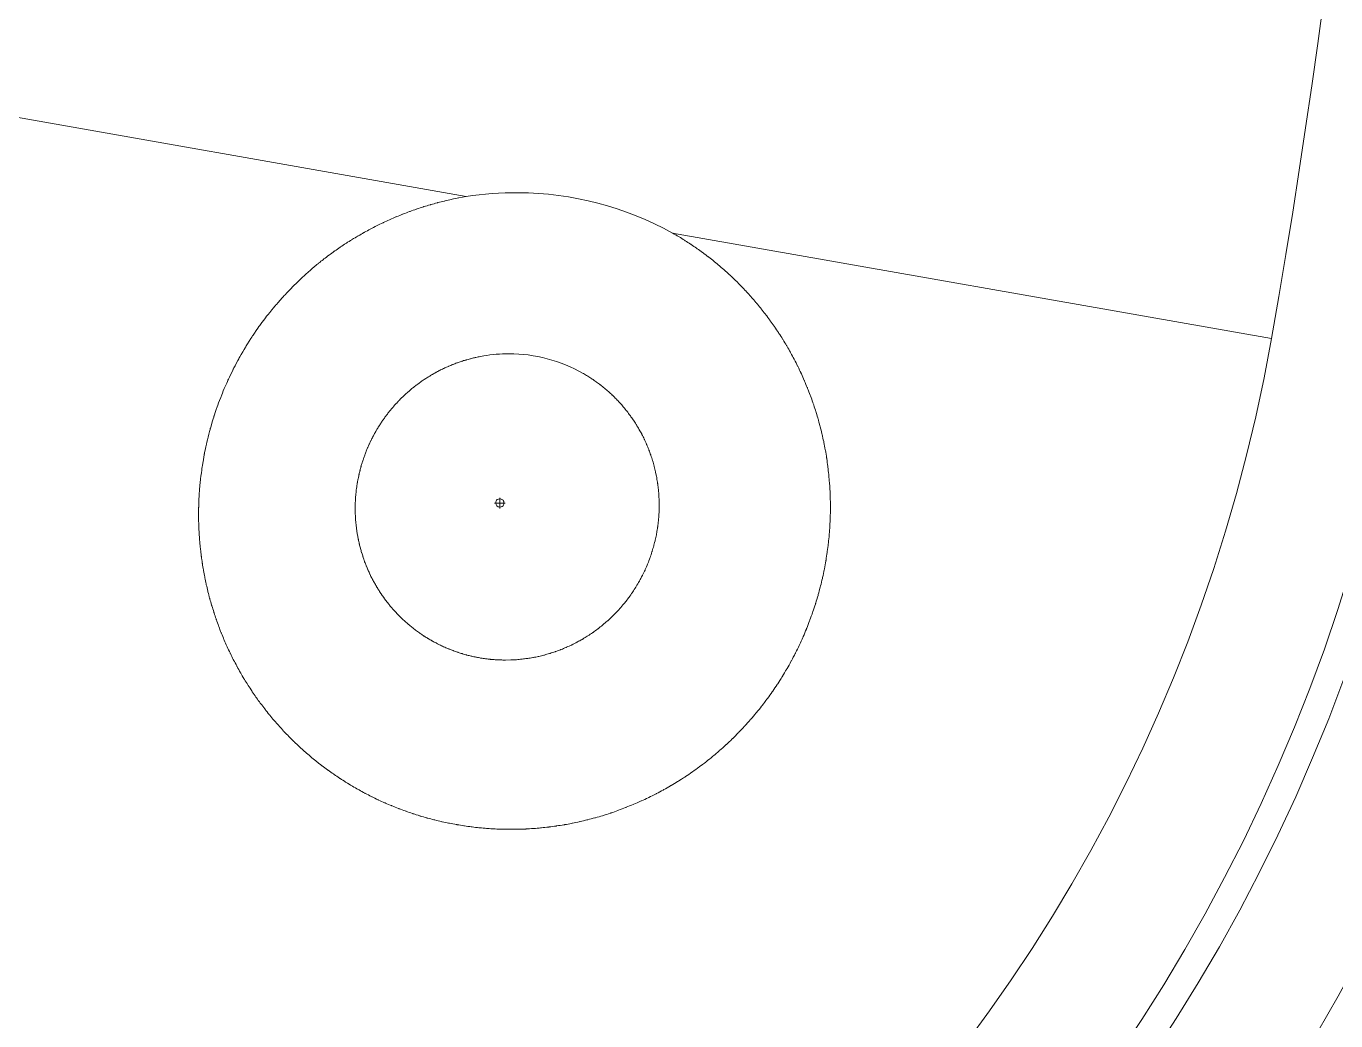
# Model space of a CAD drawing. Header units: millimetres. Extents: x 206 to 837, y 40 to 323.
# Drawn here: x 690.54598 to 690.57664, y 267.9935 to 268.01678 of the extents above; entities that cross this region are included whole.
import ezdxf

# ---------------------------------------------------------------- set-up
doc = ezdxf.new("R2010")
doc.units = ezdxf.units.MM
doc.layers.add('I-ARQ', color=8, linetype='Continuous', lineweight=0)

msp = doc.modelspace()

# ---------------------------------------------------------------- linework, layer by layer
at = {"layer": 'I-ARQ', "lineweight": 5}
for points in [[(690.575138, 268.072967), (690.578842, 268.051963), (690.578842, 268.030472), (690.575138, 268.009467)], [(690.556281, 268.012792), (690.556281, 268.012792), (690.544419, 268.014883), (690.544419, 268.014883)], [(690.556281, 268.012792), (690.556686, 268.012855), (690.557096, 268.012885), (690.557505, 268.012883)], [(690.557505, 268.012883), (690.558769, 268.012875), (690.560009, 268.012552), (690.561114, 268.011939)], [(690.575138, 268.009467), (690.575138, 268.009467), (690.561114, 268.011939), (690.561114, 268.011939)], [(690.556695, 268.009064), (690.556891, 268.009096), (690.557088, 268.009113), (690.557286, 268.009113)], [(690.557286, 268.009113), (690.557895, 268.009113), (690.558493, 268.008955), (690.559022, 268.008653)], [(690.557072, 268.005494), (690.557072, 268.005494), (690.557072, 268.005744), (690.557072, 268.005744)], [(690.556948, 268.005619), (690.556948, 268.005619), (690.557197, 268.005619), (690.557197, 268.005619)]]:
    msp.add_open_spline(points, degree=3, dxfattribs=at)
for points, knots in [([(690.578896, 268.009343), (690.575339, 267.987582), (690.555674, 267.972195), (690.533695, 267.973979), (690.533695, 267.973979), (690.511717, 267.975763), (690.49479, 267.99412), (690.49479, 268.016171)], [0, 0, 0, 0, 0.5, 0.5, 0.5, 0.75, 1, 1, 1, 1]), ([(690.57815, 268.008936), (690.574399, 267.987661), (690.555009, 267.972783), (690.533489, 267.974666), (690.533489, 267.974666), (690.511969, 267.976549), (690.495457, 267.994567), (690.495457, 268.016171)], [0, 0, 0, 0, 0.5, 0.5, 0.5, 0.75, 1, 1, 1, 1]), ([(690.575138, 268.009467), (690.571661, 267.989755), (690.553696, 267.975969), (690.533755, 267.977714), (690.533755, 267.977714), (690.513816, 267.979458), (690.498516, 267.996154), (690.498516, 268.016171)], [0, 0, 0, 0, 0.5, 0.5, 0.5, 0.75, 1, 1, 1, 1]), ([(690.556281, 268.012792), (690.556281, 268.012792), (690.556112, 268.012762), (690.556112, 268.012762), (690.556112, 268.012762), (690.556112, 268.012762), (690.555944, 268.012727), (690.555944, 268.012727), (690.555944, 268.012727), (690.555944, 268.012727), (690.555777, 268.012688), (690.555777, 268.012688), (690.555777, 268.012688), (690.555777, 268.012688), (690.555611, 268.012647), (690.555611, 268.012647), (690.555611, 268.012647), (690.555611, 268.012647), (690.555447, 268.0126), (690.555447, 268.0126), (690.555447, 268.0126), (690.555447, 268.0126), (690.555283, 268.012552), (690.555283, 268.012552), (690.555283, 268.012552), (690.555283, 268.012552), (690.555122, 268.012498), (690.555122, 268.012498), (690.555122, 268.012498), (690.555122, 268.012498), (690.554961, 268.012441), (690.554961, 268.012441), (690.554961, 268.012441), (690.554961, 268.012441), (690.554802, 268.012381), (690.554802, 268.012381), (690.554802, 268.012381), (690.554802, 268.012381), (690.554645, 268.012318), (690.554645, 268.012318), (690.554645, 268.012318), (690.554645, 268.012318), (690.554491, 268.012251), (690.554491, 268.012251), (690.554491, 268.012251), (690.554491, 268.012251), (690.554338, 268.01218), (690.554338, 268.01218), (690.554338, 268.01218), (690.554338, 268.01218), (690.554188, 268.012107), (690.554188, 268.012107), (690.554188, 268.012107), (690.554188, 268.012107), (690.55404, 268.012031), (690.55404, 268.012031), (690.55404, 268.012031), (690.55404, 268.012031), (690.553894, 268.011952), (690.553894, 268.011952), (690.553894, 268.011952), (690.553894, 268.011952), (690.553751, 268.011869), (690.553751, 268.011869), (690.553751, 268.011869), (690.553751, 268.011869), (690.553609, 268.011785), (690.553609, 268.011785), (690.553609, 268.011785), (690.553609, 268.011785), (690.553471, 268.011697), (690.553471, 268.011697), (690.553471, 268.011697), (690.553471, 268.011697), (690.553335, 268.011607), (690.553335, 268.011607), (690.553335, 268.011607), (690.553335, 268.011607), (690.553202, 268.011514), (690.553202, 268.011514), (690.553202, 268.011514), (690.553202, 268.011514), (690.553073, 268.01142), (690.553073, 268.01142), (690.553073, 268.01142), (690.553073, 268.01142), (690.552945, 268.011323), (690.552945, 268.011323), (690.552945, 268.011323), (690.552945, 268.011323), (690.55282, 268.011224), (690.55282, 268.011224), (690.55282, 268.011224), (690.55282, 268.011224), (690.552698, 268.011123), (690.552698, 268.011123), (690.552698, 268.011123), (690.552698, 268.011123), (690.552463, 268.010914), (690.552463, 268.010914), (690.552463, 268.010914), (690.552463, 268.010914), (690.552239, 268.010699), (690.552239, 268.010699), (690.552239, 268.010699), (690.552239, 268.010699), (690.552026, 268.010477), (690.552026, 268.010477), (690.552026, 268.010477), (690.552026, 268.010477), (690.551824, 268.010249), (690.551824, 268.010249), (690.551824, 268.010249), (690.551824, 268.010249), (690.551633, 268.010014), (690.551633, 268.010014), (690.551633, 268.010014), (690.551633, 268.010014), (690.551452, 268.009775), (690.551452, 268.009775), (690.551452, 268.009775), (690.551452, 268.009775), (690.551282, 268.009529), (690.551282, 268.009529), (690.551282, 268.009529), (690.551282, 268.009529), (690.551123, 268.009277), (690.551123, 268.009277), (690.551123, 268.009277), (690.551123, 268.009277), (690.550974, 268.009021), (690.550974, 268.009021), (690.550974, 268.009021), (690.550974, 268.009021), (690.550836, 268.00876), (690.550836, 268.00876), (690.550836, 268.00876), (690.550836, 268.00876), (690.550707, 268.008493), (690.550707, 268.008493), (690.550707, 268.008493), (690.550707, 268.008493), (690.550589, 268.008221), (690.550589, 268.008221), (690.550589, 268.008221), (690.550589, 268.008221), (690.550481, 268.007943), (690.550481, 268.007943), (690.550481, 268.007943), (690.550481, 268.007943), (690.550383, 268.007659), (690.550383, 268.007659), (690.550383, 268.007659), (690.550383, 268.007659), (690.550296, 268.00737), (690.550296, 268.00737), (690.550296, 268.00737), (690.550296, 268.00737), (690.55022, 268.007075), (690.55022, 268.007075), (690.55022, 268.007075), (690.55022, 268.007075), (690.550156, 268.006775), (690.550156, 268.006775), (690.550156, 268.006775), (690.550156, 268.006775), (690.550104, 268.006469), (690.550104, 268.006469), (690.550104, 268.006469), (690.550104, 268.006469), (690.550064, 268.006157), (690.550064, 268.006157), (690.550064, 268.006157), (690.550064, 268.006157), (690.550048, 268.005999), (690.550048, 268.005999), (690.550048, 268.005999), (690.550048, 268.005999), (690.550036, 268.005841), (690.550036, 268.005841), (690.550036, 268.005841), (690.550036, 268.005841), (690.550027, 268.005681), (690.550027, 268.005681), (690.550027, 268.005681), (690.550027, 268.005681), (690.550022, 268.00552), (690.550022, 268.00552), (690.550022, 268.00552), (690.550022, 268.00552), (690.55002, 268.005358), (690.55002, 268.005358), (690.55002, 268.005358), (690.55002, 268.005358), (690.550021, 268.005195), (690.550021, 268.005195), (690.550021, 268.005195), (690.550021, 268.005195), (690.550027, 268.005032), (690.550027, 268.005032), (690.550027, 268.005032), (690.550027, 268.005032), (690.550035, 268.004868), (690.550035, 268.004868), (690.550035, 268.004868), (690.550035, 268.004868), (690.550048, 268.004703), (690.550048, 268.004703), (690.550048, 268.004703), (690.550048, 268.004703), (690.550064, 268.004539), (690.550064, 268.004539), (690.550064, 268.004539), (690.550064, 268.004539), (690.550084, 268.004373), (690.550084, 268.004373), (690.550084, 268.004373), (690.550084, 268.004373), (690.550107, 268.004207), (690.550107, 268.004207), (690.550107, 268.004207), (690.550107, 268.004207), (690.550135, 268.004041), (690.550135, 268.004041), (690.550135, 268.004041), (690.550135, 268.004041), (690.550166, 268.003876), (690.550166, 268.003876), (690.550166, 268.003876), (690.550166, 268.003876), (690.5502, 268.00371), (690.5502, 268.00371), (690.5502, 268.00371), (690.5502, 268.00371), (690.550239, 268.003545), (690.550239, 268.003545), (690.550239, 268.003545), (690.550239, 268.003545), (690.550283, 268.00338), (690.550283, 268.00338), (690.550283, 268.00338), (690.550283, 268.00338), (690.55033, 268.003217), (690.55033, 268.003217), (690.55033, 268.003217), (690.55033, 268.003217), (690.55038, 268.003053), (690.55038, 268.003053), (690.55038, 268.003053), (690.55038, 268.003053), (690.550434, 268.002892), (690.550434, 268.002892), (690.550434, 268.002892), (690.550434, 268.002892), (690.550492, 268.00273), (690.550492, 268.00273), (690.550492, 268.00273), (690.550492, 268.00273), (690.550554, 268.00257), (690.550554, 268.00257), (690.550554, 268.00257), (690.550554, 268.00257), (690.55062, 268.002412), (690.55062, 268.002412), (690.55062, 268.002412), (690.55062, 268.002412), (690.550689, 268.002255), (690.550689, 268.002255), (690.550689, 268.002255), (690.550689, 268.002255), (690.550762, 268.002099), (690.550762, 268.002099), (690.550762, 268.002099), (690.550762, 268.002099), (690.550838, 268.001946), (690.550838, 268.001946), (690.550838, 268.001946), (690.550838, 268.001946), (690.550919, 268.001794), (690.550919, 268.001794), (690.550919, 268.001794), (690.550919, 268.001794), (690.551003, 268.001644), (690.551003, 268.001644), (690.551003, 268.001644), (690.551003, 268.001644), (690.55109, 268.001496), (690.55109, 268.001496), (690.55109, 268.001496), (690.55109, 268.001496), (690.551181, 268.00135), (690.551181, 268.00135), (690.551181, 268.00135), (690.551181, 268.00135), (690.551274, 268.001207), (690.551274, 268.001207), (690.551274, 268.001207), (690.551274, 268.001207), (690.551371, 268.001065), (690.551371, 268.001065), (690.551371, 268.001065), (690.551371, 268.001065), (690.551472, 268.000926), (690.551472, 268.000926), (690.551472, 268.000926), (690.551472, 268.000926), (690.551576, 268.000791), (690.551576, 268.000791), (690.551576, 268.000791), (690.551576, 268.000791), (690.551683, 268.000656), (690.551683, 268.000656), (690.551683, 268.000656), (690.551683, 268.000656), (690.551792, 268.000525), (690.551792, 268.000525), (690.551792, 268.000525), (690.551792, 268.000525), (690.551905, 268.000397), (690.551905, 268.000397), (690.551905, 268.000397), (690.551905, 268.000397), (690.552021, 268.00027), (690.552021, 268.00027), (690.552021, 268.00027), (690.552021, 268.00027), (690.55214, 268.000147), (690.55214, 268.000147), (690.55214, 268.000147), (690.55214, 268.000147), (690.552262, 268.000027), (690.552262, 268.000027), (690.552262, 268.000027), (690.552262, 268.000027), (690.552385, 267.999909), (690.552385, 267.999909), (690.552385, 267.999909), (690.552385, 267.999909), (690.552513, 267.999795), (690.552513, 267.999795), (690.552513, 267.999795), (690.552513, 267.999795), (690.552642, 267.999683), (690.552642, 267.999683), (690.552642, 267.999683), (690.552642, 267.999683), (690.552775, 267.999574), (690.552775, 267.999574), (690.552775, 267.999574), (690.552775, 267.999574), (690.552909, 267.99947), (690.552909, 267.99947), (690.552909, 267.99947), (690.552909, 267.99947), (690.553047, 267.999367), (690.553047, 267.999367), (690.553047, 267.999367), (690.553047, 267.999367), (690.553187, 267.999268), (690.553187, 267.999268), (690.553187, 267.999268), (690.553187, 267.999268), (690.553329, 267.999172), (690.553329, 267.999172), (690.553329, 267.999172), (690.553329, 267.999172), (690.553473, 267.99908), (690.553473, 267.99908), (690.553473, 267.99908), (690.553473, 267.99908), (690.55362, 267.998991), (690.55362, 267.998991), (690.55362, 267.998991), (690.55362, 267.998991), (690.553771, 267.998905), (690.553771, 267.998905), (690.553771, 267.998905), (690.553771, 267.998905), (690.553922, 267.998823), (690.553922, 267.998823), (690.553922, 267.998823), (690.553922, 267.998823), (690.554076, 267.998744), (690.554076, 267.998744), (690.554076, 267.998744), (690.554076, 267.998744), (690.55423, 267.998668), (690.55423, 267.998668), (690.55423, 267.998668), (690.55423, 267.998668), (690.554388, 267.998597), (690.554388, 267.998597), (690.554388, 267.998597), (690.554388, 267.998597), (690.554547, 267.998529), (690.554547, 267.998529), (690.554547, 267.998529), (690.554547, 267.998529), (690.55471, 267.998465), (690.55471, 267.998465), (690.55471, 267.998465), (690.55471, 267.998465), (690.554872, 267.998405), (690.554872, 267.998405), (690.554872, 267.998405), (690.554872, 267.998405), (690.555038, 267.998348), (690.555038, 267.998348), (690.555038, 267.998348), (690.555038, 267.998348), (690.555205, 267.998294), (690.555205, 267.998294), (690.555205, 267.998294), (690.555205, 267.998294), (690.555374, 267.998245), (690.555374, 267.998245), (690.555374, 267.998245), (690.555374, 267.998245), (690.555545, 267.998201), (690.555545, 267.998201), (690.555545, 267.998201), (690.555545, 267.998201), (690.555716, 267.99816), (690.555716, 267.99816), (690.555716, 267.99816), (690.555716, 267.99816), (690.555889, 267.998123), (690.555889, 267.998123), (690.555889, 267.998123), (690.555889, 267.998123), (690.556065, 267.99809), (690.556065, 267.99809), (690.556065, 267.99809), (690.556065, 267.99809), (690.556241, 267.998061), (690.556241, 267.998061), (690.556241, 267.998061), (690.556241, 267.998061), (690.556419, 267.998036), (690.556419, 267.998036), (690.556419, 267.998036), (690.556419, 267.998036), (690.556597, 267.998016), (690.556597, 267.998016), (690.556597, 267.998016), (690.556597, 267.998016), (690.556778, 267.998001), (690.556778, 267.998001), (690.556778, 267.998001), (690.556778, 267.998001), (690.556959, 267.997989), (690.556959, 267.997989), (690.556959, 267.997989), (690.556959, 267.997989), (690.557141, 267.997983), (690.557141, 267.997983), (690.557141, 267.997983), (690.557141, 267.997983), (690.557324, 267.997981), (690.557324, 267.997981)], [0, 0, 0, 0, 0.008696, 0.008696, 0.008696, 0.013043, 0.017391, 0.017391, 0.017391, 0.021739, 0.026087, 0.026087, 0.026087, 0.030435, 0.034783, 0.034783, 0.034783, 0.03913, 0.043478, 0.043478, 0.043478, 0.047826, 0.052174, 0.052174, 0.052174, 0.056522, 0.06087, 0.06087, 0.06087, 0.065217, 0.069565, 0.069565, 0.069565, 0.073913, 0.078261, 0.078261, 0.078261, 0.082609, 0.086957, 0.086957, 0.086957, 0.091304, 0.095652, 0.095652, 0.095652, 0.1, 0.104348, 0.104348, 0.104348, 0.108696, 0.113043, 0.113043, 0.113043, 0.117391, 0.121739, 0.121739, 0.121739, 0.126087, 0.130435, 0.130435, 0.130435, 0.134783, 0.13913, 0.13913, 0.13913, 0.143478, 0.147826, 0.147826, 0.147826, 0.152174, 0.156522, 0.156522, 0.156522, 0.16087, 0.165217, 0.165217, 0.165217, 0.169565, 0.173913, 0.173913, 0.173913, 0.178261, 0.182609, 0.182609, 0.182609, 0.186957, 0.191304, 0.191304, 0.191304, 0.195652, 0.2, 0.2, 0.2, 0.204348, 0.208696, 0.208696, 0.208696, 0.213043, 0.217391, 0.217391, 0.217391, 0.221739, 0.226087, 0.226087, 0.226087, 0.230435, 0.234783, 0.234783, 0.234783, 0.23913, 0.243478, 0.243478, 0.243478, 0.247826, 0.252174, 0.252174, 0.252174, 0.256522, 0.26087, 0.26087, 0.26087, 0.265217, 0.269565, 0.269565, 0.269565, 0.273913, 0.278261, 0.278261, 0.278261, 0.282609, 0.286957, 0.286957, 0.286957, 0.291304, 0.295652, 0.295652, 0.295652, 0.3, 0.304348, 0.304348, 0.304348, 0.308696, 0.313043, 0.313043, 0.313043, 0.317391, 0.321739, 0.321739, 0.321739, 0.326087, 0.330435, 0.330435, 0.330435, 0.334783, 0.33913, 0.33913, 0.33913, 0.343478, 0.347826, 0.347826, 0.347826, 0.352174, 0.356522, 0.356522, 0.356522, 0.36087, 0.365217, 0.365217, 0.365217, 0.369565, 0.373913, 0.373913, 0.373913, 0.378261, 0.382609, 0.382609, 0.382609, 0.386957, 0.391304, 0.391304, 0.391304, 0.395652, 0.4, 0.4, 0.4, 0.404348, 0.408696, 0.408696, 0.408696, 0.413043, 0.417391, 0.417391, 0.417391, 0.421739, 0.426087, 0.426087, 0.426087, 0.430435, 0.434783, 0.434783, 0.434783, 0.43913, 0.443478, 0.443478, 0.443478, 0.447826, 0.452174, 0.452174, 0.452174, 0.456522, 0.46087, 0.46087, 0.46087, 0.465217, 0.469565, 0.469565, 0.469565, 0.473913, 0.478261, 0.478261, 0.478261, 0.482609, 0.486957, 0.486957, 0.486957, 0.491304, 0.495652, 0.495652, 0.495652, 0.5, 0.504348, 0.504348, 0.504348, 0.508696, 0.513043, 0.513043, 0.513043, 0.517391, 0.521739, 0.521739, 0.521739, 0.526087, 0.530435, 0.530435, 0.530435, 0.534783, 0.53913, 0.53913, 0.53913, 0.543478, 0.547826, 0.547826, 0.547826, 0.552174, 0.556522, 0.556522, 0.556522, 0.56087, 0.565217, 0.565217, 0.565217, 0.569565, 0.573913, 0.573913, 0.573913, 0.578261, 0.582609, 0.582609, 0.582609, 0.586957, 0.591304, 0.591304, 0.591304, 0.595652, 0.6, 0.6, 0.6, 0.604348, 0.608696, 0.608696, 0.608696, 0.613043, 0.617391, 0.617391, 0.617391, 0.621739, 0.626087, 0.626087, 0.626087, 0.630435, 0.634783, 0.634783, 0.634783, 0.63913, 0.643478, 0.643478, 0.643478, 0.647826, 0.652174, 0.652174, 0.652174, 0.656522, 0.66087, 0.66087, 0.66087, 0.665217, 0.669565, 0.669565, 0.669565, 0.673913, 0.678261, 0.678261, 0.678261, 0.682609, 0.686957, 0.686957, 0.686957, 0.691304, 0.695652, 0.695652, 0.695652, 0.7, 0.704348, 0.704348, 0.704348, 0.708696, 0.713043, 0.713043, 0.713043, 0.717391, 0.721739, 0.721739, 0.721739, 0.726087, 0.730435, 0.730435, 0.730435, 0.734783, 0.73913, 0.73913, 0.73913, 0.743478, 0.747826, 0.747826, 0.747826, 0.752174, 0.756522, 0.756522, 0.756522, 0.76087, 0.765217, 0.765217, 0.765217, 0.769565, 0.773913, 0.773913, 0.773913, 0.778261, 0.782609, 0.782609, 0.782609, 0.786957, 0.791304, 0.791304, 0.791304, 0.795652, 0.8, 0.8, 0.8, 0.804348, 0.808696, 0.808696, 0.808696, 0.813043, 0.817391, 0.817391, 0.817391, 0.821739, 0.826087, 0.826087, 0.826087, 0.830435, 0.834783, 0.834783, 0.834783, 0.83913, 0.843478, 0.843478, 0.843478, 0.847826, 0.852174, 0.852174, 0.852174, 0.856522, 0.86087, 0.86087, 0.86087, 0.865217, 0.869565, 0.869565, 0.869565, 0.873913, 0.878261, 0.878261, 0.878261, 0.882609, 0.886957, 0.886957, 0.886957, 0.891304, 0.895652, 0.895652, 0.895652, 0.9, 0.904348, 0.904348, 0.904348, 0.908696, 0.913043, 0.913043, 0.913043, 0.917391, 0.921739, 0.921739, 0.921739, 0.926087, 0.930435, 0.930435, 0.930435, 0.934783, 0.93913, 0.93913, 0.93913, 0.943478, 0.947826, 0.947826, 0.947826, 0.952174, 0.956522, 0.956522, 0.956522, 0.96087, 0.965217, 0.965217, 0.965217, 0.969565, 0.973913, 0.973913, 0.973913, 0.978261, 0.982609, 0.982609, 0.982609, 0.986957, 0.991304, 0.991304, 0.991304, 0.995652, 1, 1, 1, 1]), ([(690.557324, 267.997981), (690.557324, 267.997981), (690.557503, 267.997983), (690.557503, 267.997983), (690.557503, 267.997983), (690.557503, 267.997983), (690.557681, 267.997988), (690.557681, 267.997988), (690.557681, 267.997988), (690.557681, 267.997988), (690.557862, 267.998), (690.557862, 267.998), (690.557862, 267.998), (690.557862, 267.998), (690.558042, 267.998015), (690.558042, 267.998015), (690.558042, 267.998015), (690.558042, 267.998015), (690.558222, 267.998035), (690.558222, 267.998035), (690.558222, 267.998035), (690.558222, 267.998035), (690.558403, 267.99806), (690.558403, 267.99806), (690.558403, 267.99806), (690.558403, 267.99806), (690.558585, 267.998089), (690.558585, 267.998089), (690.558585, 267.998089), (690.558585, 267.998089), (690.558765, 267.998122), (690.558765, 267.998122), (690.558765, 267.998122), (690.558765, 267.998122), (690.558947, 267.998161), (690.558947, 267.998161), (690.558947, 267.998161), (690.558947, 267.998161), (690.559128, 267.998204), (690.559128, 267.998204), (690.559128, 267.998204), (690.559128, 267.998204), (690.559309, 267.998252), (690.559309, 267.998252), (690.559309, 267.998252), (690.559309, 267.998252), (690.55949, 267.998304), (690.55949, 267.998304), (690.55949, 267.998304), (690.55949, 267.998304), (690.55967, 267.998362), (690.55967, 267.998362), (690.55967, 267.998362), (690.55967, 267.998362), (690.559849, 267.998426), (690.559849, 267.998426), (690.559849, 267.998426), (690.559849, 267.998426), (690.560028, 267.998494), (690.560028, 267.998494), (690.560028, 267.998494), (690.560028, 267.998494), (690.560206, 267.998566), (690.560206, 267.998566), (690.560206, 267.998566), (690.560206, 267.998566), (690.560383, 267.998644), (690.560383, 267.998644), (690.560383, 267.998644), (690.560383, 267.998644), (690.560559, 267.998726), (690.560559, 267.998726), (690.560559, 267.998726), (690.560559, 267.998726), (690.560734, 267.998814), (690.560734, 267.998814), (690.560734, 267.998814), (690.560734, 267.998814), (690.560907, 267.998907), (690.560907, 267.998907), (690.560907, 267.998907), (690.560907, 267.998907), (690.561079, 267.999003), (690.561079, 267.999003), (690.561079, 267.999003), (690.561079, 267.999003), (690.561248, 267.999106), (690.561248, 267.999106), (690.561248, 267.999106), (690.561248, 267.999106), (690.561416, 267.999214), (690.561416, 267.999214), (690.561416, 267.999214), (690.561416, 267.999214), (690.561582, 267.999326), (690.561582, 267.999326), (690.561582, 267.999326), (690.561582, 267.999326), (690.561745, 267.999444), (690.561745, 267.999444), (690.561745, 267.999444), (690.561745, 267.999444), (690.561906, 267.999566), (690.561906, 267.999566), (690.561906, 267.999566), (690.561906, 267.999566), (690.562064, 267.999693), (690.562064, 267.999693), (690.562064, 267.999693), (690.562064, 267.999693), (690.56222, 267.999826), (690.56222, 267.999826), (690.56222, 267.999826), (690.56222, 267.999826), (690.562372, 267.999963), (690.562372, 267.999963), (690.562372, 267.999963), (690.562372, 267.999963), (690.56252, 268.000103), (690.56252, 268.000103), (690.56252, 268.000103), (690.56252, 268.000103), (690.562666, 268.000249), (690.562666, 268.000249), (690.562666, 268.000249), (690.562666, 268.000249), (690.562808, 268.000399), (690.562808, 268.000399), (690.562808, 268.000399), (690.562808, 268.000399), (690.562946, 268.000554), (690.562946, 268.000554), (690.562946, 268.000554), (690.562946, 268.000554), (690.563081, 268.000712), (690.563081, 268.000712), (690.563081, 268.000712), (690.563081, 268.000712), (690.563211, 268.000874), (690.563211, 268.000874), (690.563211, 268.000874), (690.563211, 268.000874), (690.563337, 268.00104), (690.563337, 268.00104), (690.563337, 268.00104), (690.563337, 268.00104), (690.563458, 268.00121), (690.563458, 268.00121), (690.563458, 268.00121), (690.563458, 268.00121), (690.563575, 268.001383), (690.563575, 268.001383), (690.563575, 268.001383), (690.563575, 268.001383), (690.563687, 268.00156), (690.563687, 268.00156), (690.563687, 268.00156), (690.563687, 268.00156), (690.563794, 268.00174), (690.563794, 268.00174), (690.563794, 268.00174), (690.563794, 268.00174), (690.563897, 268.001922), (690.563897, 268.001922), (690.563897, 268.001922), (690.563897, 268.001922), (690.563995, 268.002108), (690.563995, 268.002108), (690.563995, 268.002108), (690.563995, 268.002108), (690.564087, 268.002296), (690.564087, 268.002296), (690.564087, 268.002296), (690.564087, 268.002296), (690.564174, 268.002488), (690.564174, 268.002488), (690.564174, 268.002488), (690.564174, 268.002488), (690.564255, 268.00268), (690.564255, 268.00268), (690.564255, 268.00268), (690.564255, 268.00268), (690.564331, 268.002876), (690.564331, 268.002876), (690.564331, 268.002876), (690.564331, 268.002876), (690.564402, 268.003072), (690.564402, 268.003072), (690.564402, 268.003072), (690.564402, 268.003072), (690.564466, 268.00327), (690.564466, 268.00327), (690.564466, 268.00327), (690.564466, 268.00327), (690.564527, 268.003469), (690.564527, 268.003469), (690.564527, 268.003469), (690.564527, 268.003469), (690.56458, 268.003671), (690.56458, 268.003671), (690.56458, 268.003671), (690.56458, 268.003671), (690.564628, 268.003872), (690.564628, 268.003872), (690.564628, 268.003872), (690.564628, 268.003872), (690.564671, 268.004074), (690.564671, 268.004074), (690.564671, 268.004074), (690.564671, 268.004074), (690.564708, 268.004276), (690.564708, 268.004276), (690.564708, 268.004276), (690.564708, 268.004276), (690.564739, 268.004479), (690.564739, 268.004479), (690.564739, 268.004479), (690.564739, 268.004479), (690.564765, 268.004681), (690.564765, 268.004681), (690.564765, 268.004681), (690.564765, 268.004681), (690.564785, 268.004884), (690.564785, 268.004884), (690.564785, 268.004884), (690.564785, 268.004884), (690.564799, 268.005086), (690.564799, 268.005086), (690.564799, 268.005086), (690.564799, 268.005086), (690.564808, 268.005288), (690.564808, 268.005288), (690.564808, 268.005288), (690.564808, 268.005288), (690.564813, 268.005488), (690.564813, 268.005488), (690.564813, 268.005488), (690.564813, 268.005488), (690.56481, 268.005688), (690.56481, 268.005688), (690.56481, 268.005688), (690.56481, 268.005688), (690.564804, 268.005888), (690.564804, 268.005888), (690.564804, 268.005888), (690.564804, 268.005888), (690.564791, 268.006086), (690.564791, 268.006086), (690.564791, 268.006086), (690.564791, 268.006086), (690.564774, 268.006282), (690.564774, 268.006282), (690.564774, 268.006282), (690.564774, 268.006282), (690.564751, 268.006476), (690.564751, 268.006476), (690.564751, 268.006476), (690.564751, 268.006476), (690.564725, 268.006669), (690.564725, 268.006669), (690.564725, 268.006669), (690.564725, 268.006669), (690.564692, 268.006861), (690.564692, 268.006861), (690.564692, 268.006861), (690.564692, 268.006861), (690.564656, 268.007049), (690.564656, 268.007049), (690.564656, 268.007049), (690.564656, 268.007049), (690.564614, 268.007238), (690.564614, 268.007238), (690.564614, 268.007238), (690.564614, 268.007238), (690.564568, 268.007422), (690.564568, 268.007422), (690.564568, 268.007422), (690.564568, 268.007422), (690.564518, 268.007606), (690.564518, 268.007606), (690.564518, 268.007606), (690.564518, 268.007606), (690.564463, 268.007786), (690.564463, 268.007786), (690.564463, 268.007786), (690.564463, 268.007786), (690.564404, 268.007965), (690.564404, 268.007965), (690.564404, 268.007965), (690.564404, 268.007965), (690.564341, 268.008141), (690.564341, 268.008141), (690.564341, 268.008141), (690.564341, 268.008141), (690.564273, 268.008315), (690.564273, 268.008315), (690.564273, 268.008315), (690.564273, 268.008315), (690.564202, 268.008485), (690.564202, 268.008485), (690.564202, 268.008485), (690.564202, 268.008485), (690.564126, 268.008654), (690.564126, 268.008654), (690.564126, 268.008654), (690.564126, 268.008654), (690.564048, 268.008819), (690.564048, 268.008819), (690.564048, 268.008819), (690.564048, 268.008819), (690.563965, 268.008983), (690.563965, 268.008983), (690.563965, 268.008983), (690.563965, 268.008983), (690.563879, 268.009142), (690.563879, 268.009142), (690.563879, 268.009142), (690.563879, 268.009142), (690.563789, 268.009299), (690.563789, 268.009299), (690.563789, 268.009299), (690.563789, 268.009299), (690.563696, 268.009452), (690.563696, 268.009452), (690.563696, 268.009452), (690.563696, 268.009452), (690.5636, 268.009603), (690.5636, 268.009603), (690.5636, 268.009603), (690.5636, 268.009603), (690.5635, 268.00975), (690.5635, 268.00975), (690.5635, 268.00975), (690.5635, 268.00975), (690.563397, 268.009896), (690.563397, 268.009896), (690.563397, 268.009896), (690.563397, 268.009896), (690.563292, 268.010036), (690.563292, 268.010036), (690.563292, 268.010036), (690.563292, 268.010036), (690.563183, 268.010176), (690.563183, 268.010176), (690.563183, 268.010176), (690.563183, 268.010176), (690.563072, 268.01031), (690.563072, 268.01031), (690.563072, 268.01031), (690.563072, 268.01031), (690.562957, 268.010443), (690.562957, 268.010443), (690.562957, 268.010443), (690.562957, 268.010443), (690.562842, 268.010572), (690.562842, 268.010572), (690.562842, 268.010572), (690.562842, 268.010572), (690.562721, 268.010696), (690.562721, 268.010696), (690.562721, 268.010696), (690.562721, 268.010696), (690.5626, 268.010819), (690.5626, 268.010819), (690.5626, 268.010819), (690.5626, 268.010819), (690.562476, 268.010938), (690.562476, 268.010938), (690.562476, 268.010938), (690.562476, 268.010938), (690.562349, 268.011054), (690.562349, 268.011054), (690.562349, 268.011054), (690.562349, 268.011054), (690.56222, 268.011165), (690.56222, 268.011165), (690.56222, 268.011165), (690.56222, 268.011165), (690.562089, 268.011274), (690.562089, 268.011274), (690.562089, 268.011274), (690.562089, 268.011274), (690.561956, 268.01138), (690.561956, 268.01138), (690.561956, 268.01138), (690.561956, 268.01138), (690.56182, 268.011481), (690.56182, 268.011481), (690.56182, 268.011481), (690.56182, 268.011481), (690.561683, 268.01158), (690.561683, 268.01158), (690.561683, 268.01158), (690.561683, 268.01158), (690.561544, 268.011675), (690.561544, 268.011675), (690.561544, 268.011675), (690.561544, 268.011675), (690.561403, 268.011767), (690.561403, 268.011767), (690.561403, 268.011767), (690.561403, 268.011767), (690.561259, 268.011855), (690.561259, 268.011855), (690.561259, 268.011855), (690.561259, 268.011855), (690.561114, 268.011939), (690.561114, 268.011939)], [0, 0, 0, 0, 0.009804, 0.009804, 0.009804, 0.014706, 0.019608, 0.019608, 0.019608, 0.02451, 0.029412, 0.029412, 0.029412, 0.034314, 0.039216, 0.039216, 0.039216, 0.044118, 0.04902, 0.04902, 0.04902, 0.053922, 0.058824, 0.058824, 0.058824, 0.063725, 0.068627, 0.068627, 0.068627, 0.073529, 0.078431, 0.078431, 0.078431, 0.083333, 0.088235, 0.088235, 0.088235, 0.093137, 0.098039, 0.098039, 0.098039, 0.102941, 0.107843, 0.107843, 0.107843, 0.112745, 0.117647, 0.117647, 0.117647, 0.122549, 0.127451, 0.127451, 0.127451, 0.132353, 0.137255, 0.137255, 0.137255, 0.142157, 0.147059, 0.147059, 0.147059, 0.151961, 0.156863, 0.156863, 0.156863, 0.161765, 0.166667, 0.166667, 0.166667, 0.171569, 0.176471, 0.176471, 0.176471, 0.181373, 0.186275, 0.186275, 0.186275, 0.191176, 0.196078, 0.196078, 0.196078, 0.20098, 0.205882, 0.205882, 0.205882, 0.210784, 0.215686, 0.215686, 0.215686, 0.220588, 0.22549, 0.22549, 0.22549, 0.230392, 0.235294, 0.235294, 0.235294, 0.240196, 0.245098, 0.245098, 0.245098, 0.25, 0.254902, 0.254902, 0.254902, 0.259804, 0.264706, 0.264706, 0.264706, 0.269608, 0.27451, 0.27451, 0.27451, 0.279412, 0.284314, 0.284314, 0.284314, 0.289216, 0.294118, 0.294118, 0.294118, 0.29902, 0.303922, 0.303922, 0.303922, 0.308824, 0.313725, 0.313725, 0.313725, 0.318627, 0.323529, 0.323529, 0.323529, 0.328431, 0.333333, 0.333333, 0.333333, 0.338235, 0.343137, 0.343137, 0.343137, 0.348039, 0.352941, 0.352941, 0.352941, 0.357843, 0.362745, 0.362745, 0.362745, 0.367647, 0.372549, 0.372549, 0.372549, 0.377451, 0.382353, 0.382353, 0.382353, 0.387255, 0.392157, 0.392157, 0.392157, 0.397059, 0.401961, 0.401961, 0.401961, 0.406863, 0.411765, 0.411765, 0.411765, 0.416667, 0.421569, 0.421569, 0.421569, 0.426471, 0.431373, 0.431373, 0.431373, 0.436275, 0.441176, 0.441176, 0.441176, 0.446078, 0.45098, 0.45098, 0.45098, 0.455882, 0.460784, 0.460784, 0.460784, 0.465686, 0.470588, 0.470588, 0.470588, 0.47549, 0.480392, 0.480392, 0.480392, 0.485294, 0.490196, 0.490196, 0.490196, 0.495098, 0.5, 0.5, 0.5, 0.504902, 0.509804, 0.509804, 0.509804, 0.514706, 0.519608, 0.519608, 0.519608, 0.52451, 0.529412, 0.529412, 0.529412, 0.534314, 0.539216, 0.539216, 0.539216, 0.544118, 0.54902, 0.54902, 0.54902, 0.553922, 0.558824, 0.558824, 0.558824, 0.563725, 0.568627, 0.568627, 0.568627, 0.573529, 0.578431, 0.578431, 0.578431, 0.583333, 0.588235, 0.588235, 0.588235, 0.593137, 0.598039, 0.598039, 0.598039, 0.602941, 0.607843, 0.607843, 0.607843, 0.612745, 0.617647, 0.617647, 0.617647, 0.622549, 0.627451, 0.627451, 0.627451, 0.632353, 0.637255, 0.637255, 0.637255, 0.642157, 0.647059, 0.647059, 0.647059, 0.651961, 0.656863, 0.656863, 0.656863, 0.661765, 0.666667, 0.666667, 0.666667, 0.671569, 0.676471, 0.676471, 0.676471, 0.681373, 0.686275, 0.686275, 0.686275, 0.691176, 0.696078, 0.696078, 0.696078, 0.70098, 0.705882, 0.705882, 0.705882, 0.710784, 0.715686, 0.715686, 0.715686, 0.720588, 0.72549, 0.72549, 0.72549, 0.730392, 0.735294, 0.735294, 0.735294, 0.740196, 0.745098, 0.745098, 0.745098, 0.75, 0.754902, 0.754902, 0.754902, 0.759804, 0.764706, 0.764706, 0.764706, 0.769608, 0.77451, 0.77451, 0.77451, 0.779412, 0.784314, 0.784314, 0.784314, 0.789216, 0.794118, 0.794118, 0.794118, 0.79902, 0.803922, 0.803922, 0.803922, 0.808824, 0.813725, 0.813725, 0.813725, 0.818627, 0.823529, 0.823529, 0.823529, 0.828431, 0.833333, 0.833333, 0.833333, 0.838235, 0.843137, 0.843137, 0.843137, 0.848039, 0.852941, 0.852941, 0.852941, 0.857843, 0.862745, 0.862745, 0.862745, 0.867647, 0.872549, 0.872549, 0.872549, 0.877451, 0.882353, 0.882353, 0.882353, 0.887255, 0.892157, 0.892157, 0.892157, 0.897059, 0.901961, 0.901961, 0.901961, 0.906863, 0.911765, 0.911765, 0.911765, 0.916667, 0.921569, 0.921569, 0.921569, 0.926471, 0.931373, 0.931373, 0.931373, 0.936275, 0.941176, 0.941176, 0.941176, 0.946078, 0.95098, 0.95098, 0.95098, 0.955882, 0.960784, 0.960784, 0.960784, 0.965686, 0.970588, 0.970588, 0.970588, 0.97549, 0.980392, 0.980392, 0.980392, 0.985294, 0.990196, 0.990196, 0.990196, 0.995098, 1, 1, 1, 1]), ([(690.556695, 268.009064), (690.556695, 268.009064), (690.556589, 268.009044), (690.556589, 268.009044), (690.556589, 268.009044), (690.556589, 268.009044), (690.556483, 268.00902), (690.556483, 268.00902), (690.556483, 268.00902), (690.556483, 268.00902), (690.556378, 268.008995), (690.556378, 268.008995), (690.556378, 268.008995), (690.556378, 268.008995), (690.556275, 268.008966), (690.556275, 268.008966), (690.556275, 268.008966), (690.556275, 268.008966), (690.556171, 268.008934), (690.556171, 268.008934), (690.556171, 268.008934), (690.556171, 268.008934), (690.55607, 268.008898), (690.55607, 268.008898), (690.55607, 268.008898), (690.55607, 268.008898), (690.55597, 268.00886), (690.55597, 268.00886), (690.55597, 268.00886), (690.55597, 268.00886), (690.555871, 268.008819), (690.555871, 268.008819), (690.555871, 268.008819), (690.555871, 268.008819), (690.555775, 268.008776), (690.555775, 268.008776), (690.555775, 268.008776), (690.555775, 268.008776), (690.555679, 268.008729), (690.555679, 268.008729), (690.555679, 268.008729), (690.555679, 268.008729), (690.555586, 268.008681), (690.555586, 268.008681), (690.555586, 268.008681), (690.555586, 268.008681), (690.555494, 268.00863), (690.555494, 268.00863), (690.555494, 268.00863), (690.555494, 268.00863), (690.555407, 268.008576), (690.555407, 268.008576), (690.555407, 268.008576), (690.555407, 268.008576), (690.555319, 268.008521), (690.555319, 268.008521), (690.555319, 268.008521), (690.555319, 268.008521), (690.555234, 268.008463), (690.555234, 268.008463), (690.555234, 268.008463), (690.555234, 268.008463), (690.555152, 268.008403), (690.555152, 268.008403), (690.555152, 268.008403), (690.555152, 268.008403), (690.555072, 268.008341), (690.555072, 268.008341), (690.555072, 268.008341), (690.555072, 268.008341), (690.554994, 268.008278), (690.554994, 268.008278), (690.554994, 268.008278), (690.554994, 268.008278), (690.554918, 268.008214), (690.554918, 268.008214), (690.554918, 268.008214), (690.554918, 268.008214), (690.554845, 268.008148), (690.554845, 268.008148), (690.554845, 268.008148), (690.554845, 268.008148), (690.554774, 268.00808), (690.554774, 268.00808), (690.554774, 268.00808), (690.554774, 268.00808), (690.554705, 268.00801), (690.554705, 268.00801), (690.554705, 268.00801), (690.554705, 268.00801), (690.55464, 268.00794), (690.55464, 268.00794), (690.55464, 268.00794), (690.55464, 268.00794), (690.554575, 268.007867), (690.554575, 268.007867), (690.554575, 268.007867), (690.554575, 268.007867), (690.554514, 268.007795), (690.554514, 268.007795), (690.554514, 268.007795), (690.554514, 268.007795), (690.554454, 268.007721), (690.554454, 268.007721), (690.554454, 268.007721), (690.554454, 268.007721), (690.554397, 268.007645), (690.554397, 268.007645), (690.554397, 268.007645), (690.554397, 268.007645), (690.554341, 268.007568), (690.554341, 268.007568), (690.554341, 268.007568), (690.554341, 268.007568), (690.554289, 268.00749), (690.554289, 268.00749), (690.554289, 268.00749), (690.554289, 268.00749), (690.554238, 268.007411), (690.554238, 268.007411), (690.554238, 268.007411), (690.554238, 268.007411), (690.55419, 268.007331), (690.55419, 268.007331), (690.55419, 268.007331), (690.55419, 268.007331), (690.554143, 268.00725), (690.554143, 268.00725), (690.554143, 268.00725), (690.554143, 268.00725), (690.554099, 268.007167), (690.554099, 268.007167), (690.554099, 268.007167), (690.554099, 268.007167), (690.554057, 268.007085), (690.554057, 268.007085), (690.554057, 268.007085), (690.554057, 268.007085), (690.554017, 268.007), (690.554017, 268.007), (690.554017, 268.007), (690.554017, 268.007), (690.553979, 268.006915), (690.553979, 268.006915), (690.553979, 268.006915), (690.553979, 268.006915), (690.553943, 268.006828), (690.553943, 268.006828), (690.553943, 268.006828), (690.553943, 268.006828), (690.55391, 268.00674), (690.55391, 268.00674), (690.55391, 268.00674), (690.55391, 268.00674), (690.553879, 268.00665), (690.553879, 268.00665), (690.553879, 268.00665), (690.553879, 268.00665), (690.55385, 268.006561), (690.55385, 268.006561), (690.55385, 268.006561), (690.55385, 268.006561), (690.553822, 268.006469), (690.553822, 268.006469), (690.553822, 268.006469), (690.553822, 268.006469), (690.553797, 268.006376), (690.553797, 268.006376), (690.553797, 268.006376), (690.553797, 268.006376), (690.553775, 268.006282), (690.553775, 268.006282), (690.553775, 268.006282), (690.553775, 268.006282), (690.553755, 268.006187), (690.553755, 268.006187), (690.553755, 268.006187), (690.553755, 268.006187), (690.553737, 268.006091), (690.553737, 268.006091), (690.553737, 268.006091), (690.553737, 268.006091), (690.553723, 268.005994), (690.553723, 268.005994), (690.553723, 268.005994), (690.553723, 268.005994), (690.553709, 268.005895), (690.553709, 268.005895), (690.553709, 268.005895), (690.553709, 268.005895), (690.553699, 268.005796), (690.553699, 268.005796), (690.553699, 268.005796), (690.553699, 268.005796), (690.553693, 268.005695), (690.553693, 268.005695), (690.553693, 268.005695), (690.553693, 268.005695), (690.553688, 268.005595), (690.553688, 268.005595), (690.553688, 268.005595), (690.553688, 268.005595), (690.553687, 268.005493), (690.553687, 268.005493), (690.553687, 268.005493), (690.553687, 268.005493), (690.553688, 268.00539), (690.553688, 268.00539), (690.553688, 268.00539), (690.553688, 268.00539), (690.553693, 268.005287), (690.553693, 268.005287), (690.553693, 268.005287), (690.553693, 268.005287), (690.553699, 268.005183), (690.553699, 268.005183), (690.553699, 268.005183), (690.553699, 268.005183), (690.55371, 268.005079), (690.55371, 268.005079), (690.55371, 268.005079), (690.55371, 268.005079), (690.553724, 268.004974), (690.553724, 268.004974), (690.553724, 268.004974), (690.553724, 268.004974), (690.553741, 268.004869), (690.553741, 268.004869), (690.553741, 268.004869), (690.553741, 268.004869), (690.553761, 268.004765), (690.553761, 268.004765), (690.553761, 268.004765), (690.553761, 268.004765), (690.553783, 268.00466), (690.553783, 268.00466), (690.553783, 268.00466), (690.553783, 268.00466), (690.55381, 268.004557), (690.55381, 268.004557), (690.55381, 268.004557), (690.55381, 268.004557), (690.553838, 268.004452), (690.553838, 268.004452), (690.553838, 268.004452), (690.553838, 268.004452), (690.553872, 268.00435), (690.553872, 268.00435), (690.553872, 268.00435), (690.553872, 268.00435), (690.553907, 268.004247), (690.553907, 268.004247), (690.553907, 268.004247), (690.553907, 268.004247), (690.553946, 268.004147), (690.553946, 268.004147), (690.553946, 268.004147), (690.553946, 268.004147), (690.553989, 268.004047), (690.553989, 268.004047), (690.553989, 268.004047), (690.553989, 268.004047), (690.554033, 268.003948), (690.554033, 268.003948), (690.554033, 268.003948), (690.554033, 268.003948), (690.554082, 268.003851), (690.554082, 268.003851), (690.554082, 268.003851), (690.554082, 268.003851), (690.554133, 268.003755), (690.554133, 268.003755), (690.554133, 268.003755), (690.554133, 268.003755), (690.554187, 268.003661), (690.554187, 268.003661), (690.554187, 268.003661), (690.554187, 268.003661), (690.554244, 268.003568), (690.554244, 268.003568), (690.554244, 268.003568), (690.554244, 268.003568), (690.554304, 268.003478), (690.554304, 268.003478), (690.554304, 268.003478), (690.554304, 268.003478), (690.554366, 268.003389), (690.554366, 268.003389), (690.554366, 268.003389), (690.554366, 268.003389), (690.554431, 268.003302), (690.554431, 268.003302), (690.554431, 268.003302), (690.554431, 268.003302), (690.554498, 268.003218), (690.554498, 268.003218), (690.554498, 268.003218), (690.554498, 268.003218), (690.554569, 268.003135), (690.554569, 268.003135), (690.554569, 268.003135), (690.554569, 268.003135), (690.554641, 268.003055), (690.554641, 268.003055), (690.554641, 268.003055), (690.554641, 268.003055), (690.554717, 268.002977), (690.554717, 268.002977), (690.554717, 268.002977), (690.554717, 268.002977), (690.554793, 268.002902), (690.554793, 268.002902), (690.554793, 268.002902), (690.554793, 268.002902), (690.554873, 268.002829), (690.554873, 268.002829), (690.554873, 268.002829), (690.554873, 268.002829), (690.554956, 268.002758), (690.554956, 268.002758), (690.554956, 268.002758), (690.554956, 268.002758), (690.555039, 268.00269), (690.555039, 268.00269), (690.555039, 268.00269), (690.555039, 268.00269), (690.555126, 268.002625), (690.555126, 268.002625), (690.555126, 268.002625), (690.555126, 268.002625), (690.555214, 268.002561), (690.555214, 268.002561), (690.555214, 268.002561), (690.555214, 268.002561), (690.555304, 268.002501), (690.555304, 268.002501), (690.555304, 268.002501), (690.555304, 268.002501), (690.555396, 268.002444), (690.555396, 268.002444), (690.555396, 268.002444), (690.555396, 268.002444), (690.55549, 268.00239), (690.55549, 268.00239), (690.55549, 268.00239), (690.55549, 268.00239), (690.555587, 268.002338), (690.555587, 268.002338), (690.555587, 268.002338), (690.555587, 268.002338), (690.555684, 268.002289), (690.555684, 268.002289), (690.555684, 268.002289), (690.555684, 268.002289), (690.555784, 268.002243), (690.555784, 268.002243), (690.555784, 268.002243), (690.555784, 268.002243), (690.555884, 268.002201), (690.555884, 268.002201), (690.555884, 268.002201), (690.555884, 268.002201), (690.555987, 268.002161), (690.555987, 268.002161), (690.555987, 268.002161), (690.555987, 268.002161), (690.556091, 268.002124), (690.556091, 268.002124), (690.556091, 268.002124), (690.556091, 268.002124), (690.556197, 268.00209), (690.556197, 268.00209), (690.556197, 268.00209), (690.556197, 268.00209), (690.556303, 268.00206), (690.556303, 268.00206), (690.556303, 268.00206), (690.556303, 268.00206), (690.556413, 268.002033), (690.556413, 268.002033), (690.556413, 268.002033), (690.556413, 268.002033), (690.556522, 268.002009), (690.556522, 268.002009), (690.556522, 268.002009), (690.556522, 268.002009), (690.556633, 268.001989), (690.556633, 268.001989), (690.556633, 268.001989), (690.556633, 268.001989), (690.556745, 268.001972), (690.556745, 268.001972), (690.556745, 268.001972), (690.556745, 268.001972), (690.556858, 268.001959), (690.556858, 268.001959), (690.556858, 268.001959), (690.556858, 268.001959), (690.556972, 268.00195), (690.556972, 268.00195), (690.556972, 268.00195), (690.556972, 268.00195), (690.557087, 268.001945), (690.557087, 268.001945), (690.557087, 268.001945), (690.557087, 268.001945), (690.557203, 268.001942), (690.557203, 268.001942)], [0, 0, 0, 0, 0.009804, 0.009804, 0.009804, 0.014706, 0.019608, 0.019608, 0.019608, 0.02451, 0.029412, 0.029412, 0.029412, 0.034314, 0.039216, 0.039216, 0.039216, 0.044118, 0.04902, 0.04902, 0.04902, 0.053922, 0.058824, 0.058824, 0.058824, 0.063725, 0.068627, 0.068627, 0.068627, 0.073529, 0.078431, 0.078431, 0.078431, 0.083333, 0.088235, 0.088235, 0.088235, 0.093137, 0.098039, 0.098039, 0.098039, 0.102941, 0.107843, 0.107843, 0.107843, 0.112745, 0.117647, 0.117647, 0.117647, 0.122549, 0.127451, 0.127451, 0.127451, 0.132353, 0.137255, 0.137255, 0.137255, 0.142157, 0.147059, 0.147059, 0.147059, 0.151961, 0.156863, 0.156863, 0.156863, 0.161765, 0.166667, 0.166667, 0.166667, 0.171569, 0.176471, 0.176471, 0.176471, 0.181373, 0.186275, 0.186275, 0.186275, 0.191176, 0.196078, 0.196078, 0.196078, 0.20098, 0.205882, 0.205882, 0.205882, 0.210784, 0.215686, 0.215686, 0.215686, 0.220588, 0.22549, 0.22549, 0.22549, 0.230392, 0.235294, 0.235294, 0.235294, 0.240196, 0.245098, 0.245098, 0.245098, 0.25, 0.254902, 0.254902, 0.254902, 0.259804, 0.264706, 0.264706, 0.264706, 0.269608, 0.27451, 0.27451, 0.27451, 0.279412, 0.284314, 0.284314, 0.284314, 0.289216, 0.294118, 0.294118, 0.294118, 0.29902, 0.303922, 0.303922, 0.303922, 0.308824, 0.313725, 0.313725, 0.313725, 0.318627, 0.323529, 0.323529, 0.323529, 0.328431, 0.333333, 0.333333, 0.333333, 0.338235, 0.343137, 0.343137, 0.343137, 0.348039, 0.352941, 0.352941, 0.352941, 0.357843, 0.362745, 0.362745, 0.362745, 0.367647, 0.372549, 0.372549, 0.372549, 0.377451, 0.382353, 0.382353, 0.382353, 0.387255, 0.392157, 0.392157, 0.392157, 0.397059, 0.401961, 0.401961, 0.401961, 0.406863, 0.411765, 0.411765, 0.411765, 0.416667, 0.421569, 0.421569, 0.421569, 0.426471, 0.431373, 0.431373, 0.431373, 0.436275, 0.441176, 0.441176, 0.441176, 0.446078, 0.45098, 0.45098, 0.45098, 0.455882, 0.460784, 0.460784, 0.460784, 0.465686, 0.470588, 0.470588, 0.470588, 0.47549, 0.480392, 0.480392, 0.480392, 0.485294, 0.490196, 0.490196, 0.490196, 0.495098, 0.5, 0.5, 0.5, 0.504902, 0.509804, 0.509804, 0.509804, 0.514706, 0.519608, 0.519608, 0.519608, 0.52451, 0.529412, 0.529412, 0.529412, 0.534314, 0.539216, 0.539216, 0.539216, 0.544118, 0.54902, 0.54902, 0.54902, 0.553922, 0.558824, 0.558824, 0.558824, 0.563725, 0.568627, 0.568627, 0.568627, 0.573529, 0.578431, 0.578431, 0.578431, 0.583333, 0.588235, 0.588235, 0.588235, 0.593137, 0.598039, 0.598039, 0.598039, 0.602941, 0.607843, 0.607843, 0.607843, 0.612745, 0.617647, 0.617647, 0.617647, 0.622549, 0.627451, 0.627451, 0.627451, 0.632353, 0.637255, 0.637255, 0.637255, 0.642157, 0.647059, 0.647059, 0.647059, 0.651961, 0.656863, 0.656863, 0.656863, 0.661765, 0.666667, 0.666667, 0.666667, 0.671569, 0.676471, 0.676471, 0.676471, 0.681373, 0.686275, 0.686275, 0.686275, 0.691176, 0.696078, 0.696078, 0.696078, 0.70098, 0.705882, 0.705882, 0.705882, 0.710784, 0.715686, 0.715686, 0.715686, 0.720588, 0.72549, 0.72549, 0.72549, 0.730392, 0.735294, 0.735294, 0.735294, 0.740196, 0.745098, 0.745098, 0.745098, 0.75, 0.754902, 0.754902, 0.754902, 0.759804, 0.764706, 0.764706, 0.764706, 0.769608, 0.77451, 0.77451, 0.77451, 0.779412, 0.784314, 0.784314, 0.784314, 0.789216, 0.794118, 0.794118, 0.794118, 0.79902, 0.803922, 0.803922, 0.803922, 0.808824, 0.813725, 0.813725, 0.813725, 0.818627, 0.823529, 0.823529, 0.823529, 0.828431, 0.833333, 0.833333, 0.833333, 0.838235, 0.843137, 0.843137, 0.843137, 0.848039, 0.852941, 0.852941, 0.852941, 0.857843, 0.862745, 0.862745, 0.862745, 0.867647, 0.872549, 0.872549, 0.872549, 0.877451, 0.882353, 0.882353, 0.882353, 0.887255, 0.892157, 0.892157, 0.892157, 0.897059, 0.901961, 0.901961, 0.901961, 0.906863, 0.911765, 0.911765, 0.911765, 0.916667, 0.921569, 0.921569, 0.921569, 0.926471, 0.931373, 0.931373, 0.931373, 0.936275, 0.941176, 0.941176, 0.941176, 0.946078, 0.95098, 0.95098, 0.95098, 0.955882, 0.960784, 0.960784, 0.960784, 0.965686, 0.970588, 0.970588, 0.970588, 0.97549, 0.980392, 0.980392, 0.980392, 0.985294, 0.990196, 0.990196, 0.990196, 0.995098, 1, 1, 1, 1]), ([(690.581851, 268.00886), (690.578375, 267.987595), (690.56041, 267.971717), (690.538879, 267.970881), (690.538879, 267.970881), (690.517349, 267.970044), (690.498206, 267.984481), (690.493091, 268.005412)], [0, 0, 0, 0, 0.5, 0.5, 0.5, 0.75, 1, 1, 1, 1]), ([(690.583016, 268.00867), (690.583016, 268.00867), (690.581483, 268.002356), (690.581483, 268.002356), (690.581483, 268.002356), (690.581483, 268.002356), (690.579075, 267.99632), (690.579075, 267.99632), (690.579075, 267.99632), (690.579075, 267.99632), (690.57584, 267.990681), (690.57584, 267.990681), (690.57584, 267.990681), (690.57584, 267.990681), (690.571843, 267.985552), (690.571843, 267.985552), (690.571843, 267.985552), (690.571843, 267.985552), (690.567162, 267.981033), (690.567162, 267.981033), (690.567162, 267.981033), (690.567162, 267.981033), (690.56189, 267.977213), (690.56189, 267.977213), (690.56189, 267.977213), (690.56189, 267.977213), (690.556133, 267.974171), (690.556133, 267.974171), (690.556133, 267.974171), (690.556133, 267.974171), (690.550003, 267.971964), (690.550003, 267.971964), (690.550003, 267.971964), (690.550003, 267.971964), (690.543623, 267.970638), (690.543623, 267.970638), (690.543623, 267.970638), (690.543623, 267.970638), (690.53712, 267.970218), (690.53712, 267.970218)], [0, 0, 0, 0, 0.1, 0.1, 0.1, 0.15, 0.2, 0.2, 0.2, 0.25, 0.3, 0.3, 0.3, 0.35, 0.4, 0.4, 0.4, 0.45, 0.5, 0.5, 0.5, 0.55, 0.6, 0.6, 0.6, 0.65, 0.7, 0.7, 0.7, 0.75, 0.8, 0.8, 0.8, 0.85, 0.9, 0.9, 0.9, 0.95, 1, 1, 1, 1]), ([(690.557203, 268.001942), (690.557203, 268.001942), (690.557332, 268.001945), (690.557332, 268.001945), (690.557332, 268.001945), (690.557332, 268.001945), (690.557461, 268.001951), (690.557461, 268.001951), (690.557461, 268.001951), (690.557461, 268.001951), (690.557592, 268.001964), (690.557592, 268.001964), (690.557592, 268.001964), (690.557592, 268.001964), (690.557721, 268.00198), (690.557721, 268.00198), (690.557721, 268.00198), (690.557721, 268.00198), (690.557853, 268.002001), (690.557853, 268.002001), (690.557853, 268.002001), (690.557853, 268.002001), (690.557984, 268.002028), (690.557984, 268.002028), (690.557984, 268.002028), (690.557984, 268.002028), (690.558114, 268.00206), (690.558114, 268.00206), (690.558114, 268.00206), (690.558114, 268.00206), (690.558244, 268.002098), (690.558244, 268.002098), (690.558244, 268.002098), (690.558244, 268.002098), (690.558376, 268.002141), (690.558376, 268.002141), (690.558376, 268.002141), (690.558376, 268.002141), (690.558504, 268.002188), (690.558504, 268.002188), (690.558504, 268.002188), (690.558504, 268.002188), (690.558633, 268.002242), (690.558633, 268.002242), (690.558633, 268.002242), (690.558633, 268.002242), (690.55876, 268.0023), (690.55876, 268.0023), (690.55876, 268.0023), (690.55876, 268.0023), (690.558885, 268.002364), (690.558885, 268.002364), (690.558885, 268.002364), (690.558885, 268.002364), (690.559009, 268.002433), (690.559009, 268.002433), (690.559009, 268.002433), (690.559009, 268.002433), (690.559131, 268.002508), (690.559131, 268.002508), (690.559131, 268.002508), (690.559131, 268.002508), (690.559252, 268.002588), (690.559252, 268.002588), (690.559252, 268.002588), (690.559252, 268.002588), (690.559369, 268.002674), (690.559369, 268.002674), (690.559369, 268.002674), (690.559369, 268.002674), (690.559483, 268.002765), (690.559483, 268.002765), (690.559483, 268.002765), (690.559483, 268.002765), (690.559595, 268.002861), (690.559595, 268.002861), (690.559595, 268.002861), (690.559595, 268.002861), (690.559703, 268.002961), (690.559703, 268.002961), (690.559703, 268.002961), (690.559703, 268.002961), (690.559808, 268.003068), (690.559808, 268.003068), (690.559808, 268.003068), (690.559808, 268.003068), (690.559908, 268.003178), (690.559908, 268.003178), (690.559908, 268.003178), (690.559908, 268.003178), (690.560004, 268.003292), (690.560004, 268.003292), (690.560004, 268.003292), (690.560004, 268.003292), (690.560095, 268.003411), (690.560095, 268.003411), (690.560095, 268.003411), (690.560095, 268.003411), (690.560182, 268.003535), (690.560182, 268.003535), (690.560182, 268.003535), (690.560182, 268.003535), (690.560264, 268.003662), (690.560264, 268.003662), (690.560264, 268.003662), (690.560264, 268.003662), (690.560341, 268.003792), (690.560341, 268.003792), (690.560341, 268.003792), (690.560341, 268.003792), (690.560411, 268.003926), (690.560411, 268.003926), (690.560411, 268.003926), (690.560411, 268.003926), (690.560477, 268.004061), (690.560477, 268.004061), (690.560477, 268.004061), (690.560477, 268.004061), (690.560537, 268.0042), (690.560537, 268.0042), (690.560537, 268.0042), (690.560537, 268.0042), (690.56059, 268.004341), (690.56059, 268.004341), (690.56059, 268.004341), (690.56059, 268.004341), (690.560638, 268.004484), (690.560638, 268.004484), (690.560638, 268.004484), (690.560638, 268.004484), (690.56068, 268.004628), (690.56068, 268.004628), (690.56068, 268.004628), (690.56068, 268.004628), (690.560716, 268.004772), (690.560716, 268.004772), (690.560716, 268.004772), (690.560716, 268.004772), (690.560746, 268.004918), (690.560746, 268.004918), (690.560746, 268.004918), (690.560746, 268.004918), (690.560769, 268.005065), (690.560769, 268.005065), (690.560769, 268.005065), (690.560769, 268.005065), (690.560786, 268.005211), (690.560786, 268.005211), (690.560786, 268.005211), (690.560786, 268.005211), (690.560798, 268.005357), (690.560798, 268.005357), (690.560798, 268.005357), (690.560798, 268.005357), (690.560804, 268.005501), (690.560804, 268.005501), (690.560804, 268.005501), (690.560804, 268.005501), (690.560803, 268.005646), (690.560803, 268.005646), (690.560803, 268.005646), (690.560803, 268.005646), (690.560797, 268.00579), (690.560797, 268.00579), (690.560797, 268.00579), (690.560797, 268.00579), (690.560785, 268.005932), (690.560785, 268.005932), (690.560785, 268.005932), (690.560785, 268.005932), (690.560768, 268.006071), (690.560768, 268.006071), (690.560768, 268.006071), (690.560768, 268.006071), (690.560746, 268.00621), (690.560746, 268.00621), (690.560746, 268.00621), (690.560746, 268.00621), (690.560718, 268.006346), (690.560718, 268.006346), (690.560718, 268.006346), (690.560718, 268.006346), (690.560686, 268.006481), (690.560686, 268.006481), (690.560686, 268.006481), (690.560686, 268.006481), (690.560649, 268.006612), (690.560649, 268.006612), (690.560649, 268.006612), (690.560649, 268.006612), (690.560607, 268.006741), (690.560607, 268.006741), (690.560607, 268.006741), (690.560607, 268.006741), (690.56056, 268.006868), (690.56056, 268.006868), (690.56056, 268.006868), (690.56056, 268.006868), (690.560509, 268.006992), (690.560509, 268.006992), (690.560509, 268.006992), (690.560509, 268.006992), (690.560455, 268.007112), (690.560455, 268.007112), (690.560455, 268.007112), (690.560455, 268.007112), (690.560396, 268.007231), (690.560396, 268.007231), (690.560396, 268.007231), (690.560396, 268.007231), (690.560332, 268.007344), (690.560332, 268.007344), (690.560332, 268.007344), (690.560332, 268.007344), (690.560265, 268.007457), (690.560265, 268.007457), (690.560265, 268.007457), (690.560265, 268.007457), (690.560195, 268.007565), (690.560195, 268.007565), (690.560195, 268.007565), (690.560195, 268.007565), (690.560122, 268.007669), (690.560122, 268.007669), (690.560122, 268.007669), (690.560122, 268.007669), (690.560045, 268.007771), (690.560045, 268.007771), (690.560045, 268.007771), (690.560045, 268.007771), (690.559965, 268.00787), (690.559965, 268.00787), (690.559965, 268.00787), (690.559965, 268.00787), (690.559883, 268.007964), (690.559883, 268.007964), (690.559883, 268.007964), (690.559883, 268.007964), (690.559796, 268.008055), (690.559796, 268.008055), (690.559796, 268.008055), (690.559796, 268.008055), (690.559708, 268.008142), (690.559708, 268.008142), (690.559708, 268.008142), (690.559708, 268.008142), (690.559617, 268.008227), (690.559617, 268.008227), (690.559617, 268.008227), (690.559617, 268.008227), (690.559523, 268.008307), (690.559523, 268.008307), (690.559523, 268.008307), (690.559523, 268.008307), (690.559427, 268.008384), (690.559427, 268.008384), (690.559427, 268.008384), (690.559427, 268.008384), (690.559329, 268.008456), (690.559329, 268.008456), (690.559329, 268.008456), (690.559329, 268.008456), (690.559228, 268.008526), (690.559228, 268.008526), (690.559228, 268.008526), (690.559228, 268.008526), (690.559127, 268.008591), (690.559127, 268.008591), (690.559127, 268.008591), (690.559127, 268.008591), (690.559022, 268.008653), (690.559022, 268.008653)], [0, 0, 0, 0, 0.014706, 0.014706, 0.014706, 0.022059, 0.029412, 0.029412, 0.029412, 0.036765, 0.044118, 0.044118, 0.044118, 0.051471, 0.058824, 0.058824, 0.058824, 0.066176, 0.073529, 0.073529, 0.073529, 0.080882, 0.088235, 0.088235, 0.088235, 0.095588, 0.102941, 0.102941, 0.102941, 0.110294, 0.117647, 0.117647, 0.117647, 0.125, 0.132353, 0.132353, 0.132353, 0.139706, 0.147059, 0.147059, 0.147059, 0.154412, 0.161765, 0.161765, 0.161765, 0.169118, 0.176471, 0.176471, 0.176471, 0.183824, 0.191176, 0.191176, 0.191176, 0.198529, 0.205882, 0.205882, 0.205882, 0.213235, 0.220588, 0.220588, 0.220588, 0.227941, 0.235294, 0.235294, 0.235294, 0.242647, 0.25, 0.25, 0.25, 0.257353, 0.264706, 0.264706, 0.264706, 0.272059, 0.279412, 0.279412, 0.279412, 0.286765, 0.294118, 0.294118, 0.294118, 0.301471, 0.308824, 0.308824, 0.308824, 0.316176, 0.323529, 0.323529, 0.323529, 0.330882, 0.338235, 0.338235, 0.338235, 0.345588, 0.352941, 0.352941, 0.352941, 0.360294, 0.367647, 0.367647, 0.367647, 0.375, 0.382353, 0.382353, 0.382353, 0.389706, 0.397059, 0.397059, 0.397059, 0.404412, 0.411765, 0.411765, 0.411765, 0.419118, 0.426471, 0.426471, 0.426471, 0.433824, 0.441176, 0.441176, 0.441176, 0.448529, 0.455882, 0.455882, 0.455882, 0.463235, 0.470588, 0.470588, 0.470588, 0.477941, 0.485294, 0.485294, 0.485294, 0.492647, 0.5, 0.5, 0.5, 0.507353, 0.514706, 0.514706, 0.514706, 0.522059, 0.529412, 0.529412, 0.529412, 0.536765, 0.544118, 0.544118, 0.544118, 0.551471, 0.558824, 0.558824, 0.558824, 0.566176, 0.573529, 0.573529, 0.573529, 0.580882, 0.588235, 0.588235, 0.588235, 0.595588, 0.602941, 0.602941, 0.602941, 0.610294, 0.617647, 0.617647, 0.617647, 0.625, 0.632353, 0.632353, 0.632353, 0.639706, 0.647059, 0.647059, 0.647059, 0.654412, 0.661765, 0.661765, 0.661765, 0.669118, 0.676471, 0.676471, 0.676471, 0.683824, 0.691176, 0.691176, 0.691176, 0.698529, 0.705882, 0.705882, 0.705882, 0.713235, 0.720588, 0.720588, 0.720588, 0.727941, 0.735294, 0.735294, 0.735294, 0.742647, 0.75, 0.75, 0.75, 0.757353, 0.764706, 0.764706, 0.764706, 0.772059, 0.779412, 0.779412, 0.779412, 0.786765, 0.794118, 0.794118, 0.794118, 0.801471, 0.808824, 0.808824, 0.808824, 0.816176, 0.823529, 0.823529, 0.823529, 0.830882, 0.838235, 0.838235, 0.838235, 0.845588, 0.852941, 0.852941, 0.852941, 0.860294, 0.867647, 0.867647, 0.867647, 0.875, 0.882353, 0.882353, 0.882353, 0.889706, 0.897059, 0.897059, 0.897059, 0.904412, 0.911765, 0.911765, 0.911765, 0.919118, 0.926471, 0.926471, 0.926471, 0.933824, 0.941176, 0.941176, 0.941176, 0.948529, 0.955882, 0.955882, 0.955882, 0.963235, 0.970588, 0.970588, 0.970588, 0.977941, 0.985294, 0.985294, 0.985294, 0.992647, 1, 1, 1, 1]), ([(690.557072, 268.005523), (690.557019, 268.005523), (690.556977, 268.005566), (690.556977, 268.005619), (690.556977, 268.005619), (690.556977, 268.005672), (690.557019, 268.005715), (690.557072, 268.005715), (690.557072, 268.005715), (690.557126, 268.005715), (690.557168, 268.005672), (690.557168, 268.005619), (690.557168, 268.005619), (690.557168, 268.005566), (690.557126, 268.005523), (690.557072, 268.005523)], [0, 0, 0, 0, 0.25, 0.25, 0.25, 0.375, 0.5, 0.5, 0.5, 0.625, 0.75, 0.75, 0.75, 0.875, 1, 1, 1, 1])]:
    msp.add_open_spline(points, degree=3, knots=knots, dxfattribs=at)

doc.saveas('drawing.dxf')
